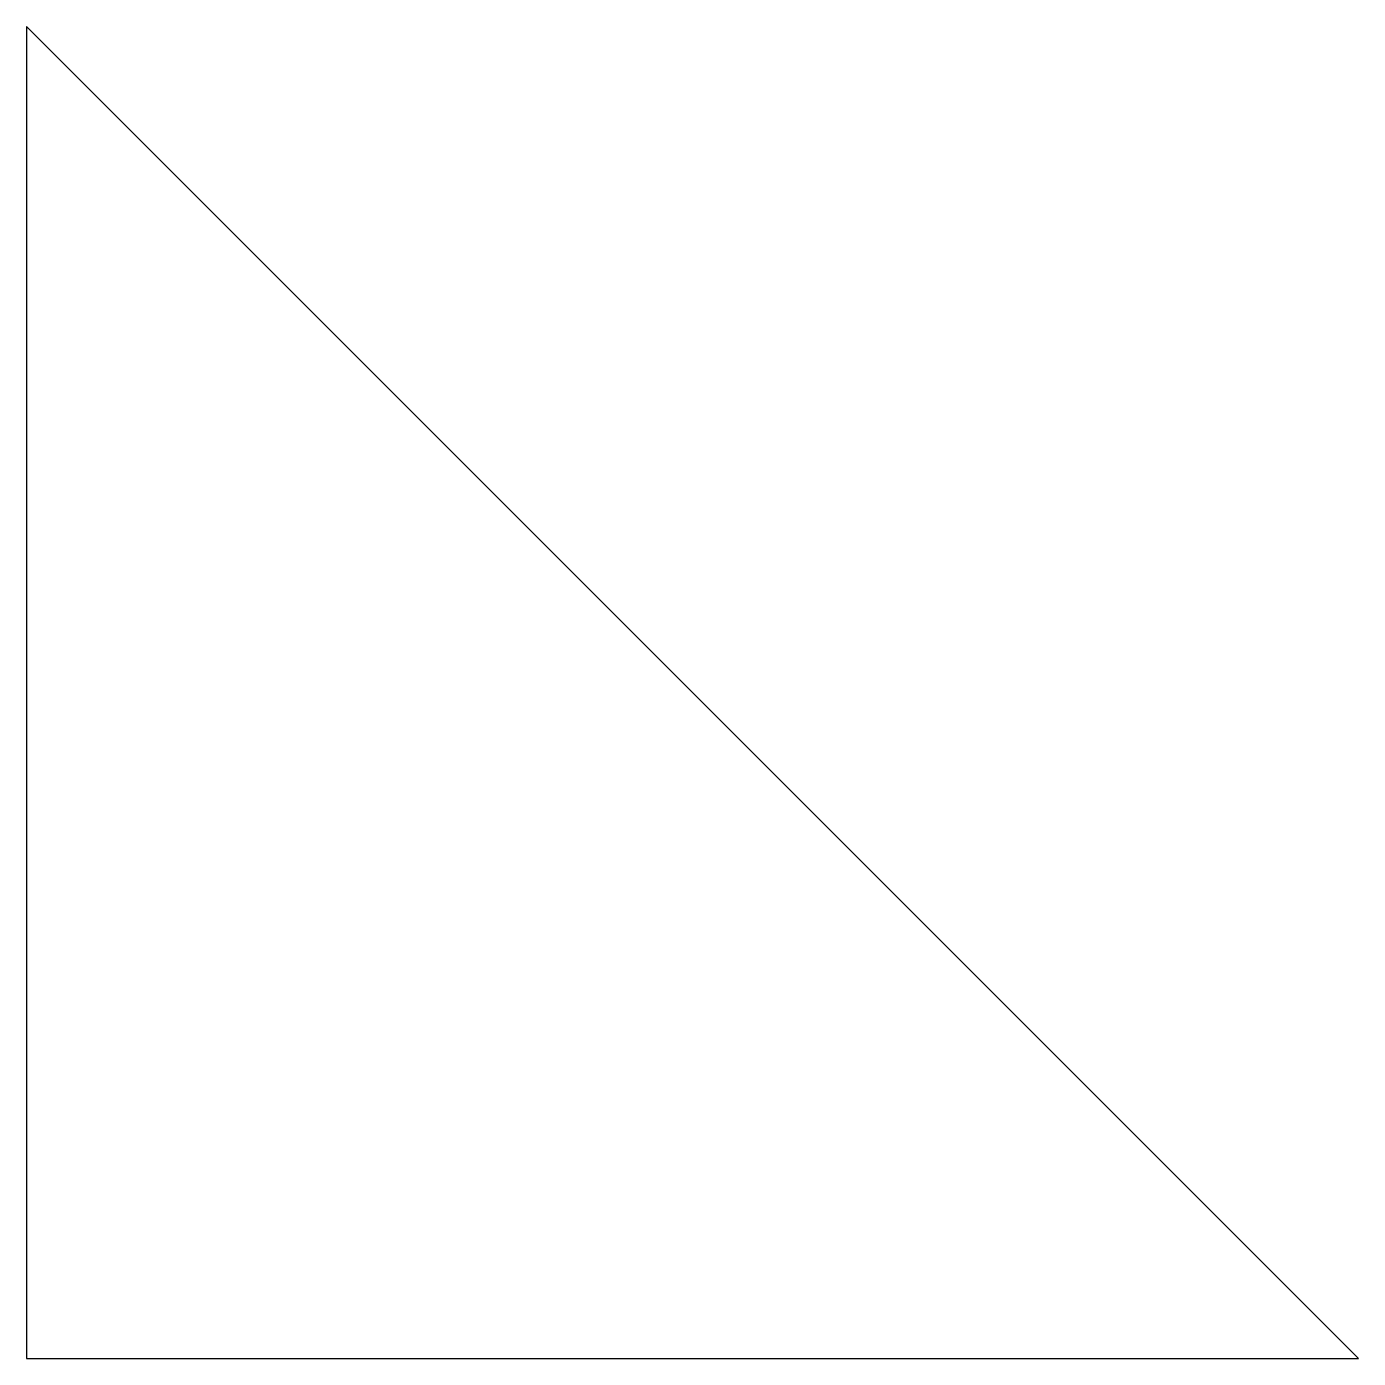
# Model space of a CAD drawing. Header units: millimetres. Extents: x 0 to 150, y 0 to 150.
import ezdxf

# ---------------------------------------------------------------- set-up
doc = ezdxf.new("R2010")
doc.units = ezdxf.units.MM

msp = doc.modelspace()

# ---------------------------------------------------------------- linework, layer by layer
for p, q in [((150, 0), (0, 150)), ((0, 150), (0, 0)), ((0, 0), (150, 0))]:
    msp.add_line(p, q)

doc.saveas('drawing.dxf')
